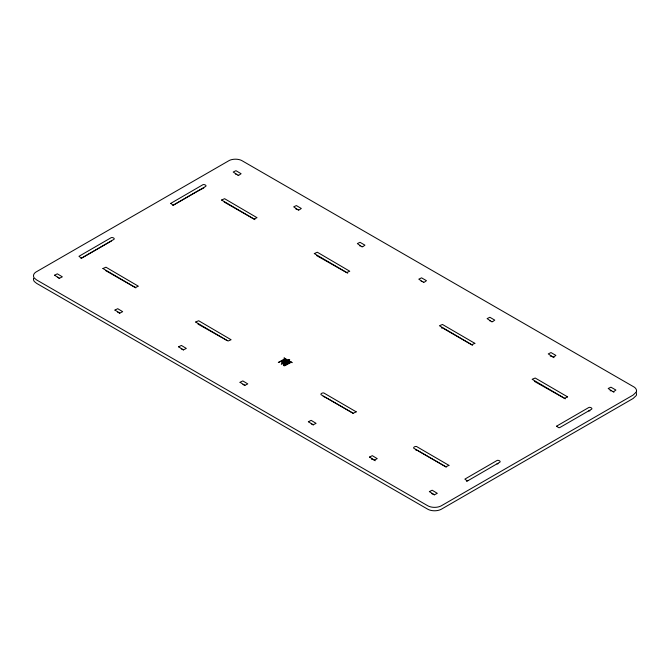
<?xml version="1.0" encoding="UTF-8"?>
<svg xmlns="http://www.w3.org/2000/svg" width="670" height="670" viewBox="0 0 670 670"><rect width="100%" height="100%" fill="white"/><g stroke="black" fill="none" stroke-linecap="round" stroke-linejoin="round"><path stroke-width="1" d="M288.619 359.807C292.731 359.765 283.938 360.301 291.232 362.127C294.557 364.312 288.334 359.296 286.978 361.239C287.128 361.666 291.844 363.165 289.591 363.157L284.641 365.812L283.753 365.678L283.268 364.488L284.842 365.368L289.122 362.939L284.214 359.874L278.301 362.52L278.795 362.202A98.172 56.674 0 0 0 280.529 361.222L284.13 359.128L286.592 360.979L287.564 360.418L284.005 357.914L287.924 360.209L288.443 359.907M82.779 257.372L113.967 239.366C115.341 238.453 112.183 237.029 111.212 237.649L78.968 256.309L80.944 257.816L81.983 257.833M81.011 258.511L111.513 240.932M172.768 205.531L197.03 191.52M197.826 191.067L203.839 187.935M441.337 327.957L442.468 327.906L472.593 345.301M371.465 459.26L372.662 459.235M610.085 390.778L611.283 390.752M466.58 481.495L499.979 462.099C501.034 461.102 497.936 459.762 496.998 460.508L464.863 479.117L466.839 480.616L467.894 480.625M588.763 410.953L589.977 410.81M496.998 463.933L498.086 463.741M550.271 356.105L551.351 356.147M415.593 449.905L417.335 450.399M295.847 209.032L296.709 209.132M359.505 245.781L360.368 245.882M534.392 381.356L565.321 398.834M316.634 255.597L347.697 273.192M197.993 324.096L222.348 337.831M284.624 360.535C285.479 363.442 283.578 358.944 284.624 362.244M235.547 174.116L236.292 174.25M421.145 281.258L421.891 281.408M489.46 320.696L490.214 320.846M431.756 493.639L434.394 494.87M323.124 396.297L326.893 398.189M224.182 202.038L254.96 219.651M284.784 362.21L287.329 361.892L287.597 362.411L285.144 362.42C287.355 362.989 287.43 364.472 284.809 362.453L283.787 363.04L285.118 363.81C287.254 364.22 284.365 364.907 283.594 363.157C277.162 365.904 286.408 362.294 281.417 361.934C289.021 364.849 278.184 358.241 284.784 362.21L284.758 360.519M105.55 270.538L135.876 287.907M117.593 312.094L119.779 313.233M181.243 348.844L183.429 349.983M57.327 277.246L59.404 278.377M242.942 384.371L244.877 385.459M311.274 423.817L313.292 424.956M238.017 175.13L239.022 175.138L241.091 173.714L235.949 170.691L233.21 172.023L238.084 175.289M298.242 209.903L299.23 209.911L301.307 208.479L296.375 205.581L293.686 206.837L298.426 210.12M361.892 246.652L362.88 246.66L364.932 245.153L360.024 242.331L357.345 243.587L362.085 246.87M423.398 282.162L424.37 282.171L426.447 280.671L421.539 277.841L418.792 279.156L423.683 282.439M491.713 321.6L492.685 321.617L494.762 320.118L489.862 317.279L487.107 318.602L491.998 321.885M552.851 356.901L553.83 356.917L555.899 355.418L551 352.579L548.253 353.902L553.956 357.654M612.841 391.531L613.821 391.548L615.889 390.049L610.931 387.185L608.184 388.5L613.921 392.277M223.135 338.283L227.08 340.561M327.663 398.633L353.534 413.566M418.097 450.843L446.27 467.107M373.048 459.453L375.267 460.734M284.298 362.152L284.298 363.869M33.609 278.36A9.841 5.678 0 0 0 34.329 281.509L36.641 283.385L427.628 509.125A9.765 5.636 0 0 0 430.818 510.356A9.841 5.678 0 0 0 436.296 510.691A9.765 5.636 0 0 0 441.329 509.225L633.108 398.499L636.215 395.576A9.857 5.687 0 0 0 636.433 393.449M221.586 200.037L253.989 218.973L257.037 217.7L224.584 198.697L221.586 200.037M314.314 253.578L346.717 272.514L349.765 271.241L317.312 252.23L314.314 253.578M356.206 411.832L353.207 413.256L320.947 394.638C320.277 393.374 323.736 392.151 324.598 393.441L356.206 411.832M448.933 465.365L445.935 466.797L413.675 448.18C412.963 446.915 416.489 445.684 417.335 446.974L448.933 465.365M102.937 268.528L135.323 287.472L138.38 286.216L105.952 267.204L102.937 268.528M195.665 322.069L228.051 341.005L231.108 339.749L198.68 320.746L195.699 321.985M474.854 343.341L471.839 344.748L439.411 325.737L442.468 324.481L474.854 343.341M567.591 396.875L564.576 398.281L532.139 379.279L535.196 378.022L567.591 396.875M54.546 275.219L59.479 278.259L62.327 276.836L57.327 273.821L54.546 275.219M114.947 310.093L119.821 313.099L122.669 311.667L117.719 308.686L114.947 310.093M178.605 346.842L183.48 349.849L186.319 348.417L181.377 345.435L178.605 346.842M240.044 382.319L244.918 385.325L247.766 383.893L242.816 380.912L240.044 382.319M556.594 426.221L558.721 427.686L559.659 427.644L591.744 409.119C592.799 408.147 589.701 406.782 588.763 407.528L556.628 426.137M170.699 203.412L172.81 204.886L173.748 204.852L205.732 186.386C207.139 185.489 203.94 184.049 202.977 184.669L170.699 203.412M308.368 421.748L313.217 424.763L316.081 423.348L311.148 420.358L308.368 421.748M369.522 457.057L374.379 460.072L377.235 458.649L372.311 455.667L369.522 457.057M429.378 491.613L434.436 494.745L437.292 493.329L432.167 490.222L429.378 491.613M636.215 392.151L633.108 395.074L441.329 505.791A9.765 5.636 0 0 1 436.296 507.265A9.841 5.678 0 0 1 430.818 506.922A9.765 5.636 0 0 1 427.628 505.691L36.641 279.959L34.329 278.084A9.841 5.678 0 0 1 34.069 273.888A9.765 5.636 0 0 1 36.021 272.003L229.433 160.39A9.774 5.645 0 0 1 234.634 159.217A9.857 5.687 0 0 1 238.311 159.443A9.774 5.645 0 0 1 241.61 160.473L634.147 387.067A9.765 5.636 0 0 1 636.433 390.024A9.857 5.687 0 0 1 636.215 392.151"/></g></svg>
